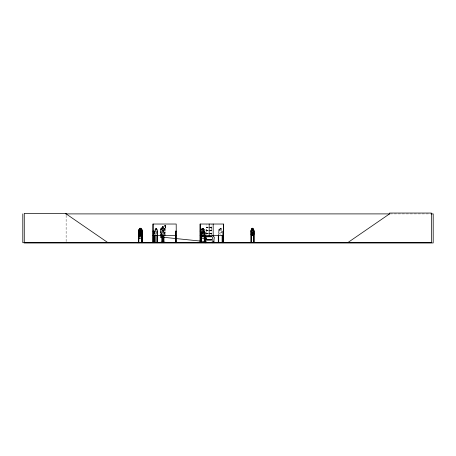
<?xml version="1.0" encoding="UTF-8"?>
<svg xmlns="http://www.w3.org/2000/svg" width="456" height="456" viewBox="0 0 456 456"><rect width="100%" height="100%" fill="white"/><g stroke="black" fill="none" stroke-linecap="round" stroke-linejoin="round"><path stroke-width="0.34" stroke-dasharray="2.28 1.71" d="M160.774 232.623L160.78 229.186L161.207 228.752M162.159 228.724L162.159 227.419L163.59 227.413L163.544 228.758M162.211 228.764L162.211 227.464M165.021 229.14L165.021 232.606L164.525 233.888L161.167 233.905C160.774 232.372 159.913 229.921 161.185 228.707L164.513 228.712L165.021 229.163L164.627 229.077M206.146 229.003L206.146 230.354L206.118 227.51L208.147 227.481M211.573 229.003L211.578 224.557M164.941 225.19L165.277 228.2L165.773 228.171L165.46 225.726L165.323 226.375L164.827 226.404L164.844 225.11M165.648 226.062L165.636 226.581L165.14 226.603L165.152 226.09L165.648 226.062L165.773 228.171M165.323 226.375L165.317 225.19M164.827 226.404L164.907 225.646L165.403 225.623M208.158 227.134L206.146 227.179L206.146 224.717M211.573 230.878L211.578 227.669L209.56 227.669M209.56 233.563L211.641 233.637L209.566 233.455M206.146 227.179L208.147 227.316M157.126 235.427L157.497 230.212L157.138 229.71M157.286 235L157.497 234.053M208.147 230.525L206.106 230.525L208.158 230.337M203.228 228.279L203.182 229.756L203.895 230.234L203.895 232.902L203.205 234.236M204.653 235.427L205.154 234.053M206.112 230.508L206.146 235.062M203.091 231.448L203.176 231.477M160.803 232.115L161.253 233.535L164.61 233.518L165.043 232.081M164.61 233.518L165.089 232.093M204.134 235.427L204.613 234.048L204.334 235M164.525 233.888L164.969 232.577M157.012 232.902L156.556 234.048L155.707 234.048L155.251 232.902L155.678 228.279M211.624 227.487L209.572 227.481M211.624 230.69L209.572 230.69M203.484 234.658C205.274 233.005 203.627 232.15 203.199 234.321C202.755 232.144 201.204 233.016 202.943 234.646M201.244 233.005L201.66 232.492L202.555 232.492M201.677 232.543L201.267 233.022L201.284 234.925M201.626 229.71L201.187 230.217L201.221 235.558M160.786 235.575L160.78 228.279L161.23 227.766L164.559 227.749L165.066 228.251L165.049 234.84M161.287 233.489L160.848 232.11L160.825 228.302L161.253 227.818M165.095 234.555L164.61 234.891M202.578 232.543L201.922 233.016L201.922 235.684M201.905 230.234L202.567 229.756L202.521 228.279L202.504 229.71L200.822 229.71M162.256 227.812L161.544 228.291L161.555 230.958L162.279 232.098L163.613 232.093L164.32 230.947L164.308 228.274L163.59 227.8L163.63 226.324L162.199 226.336L162.205 227.761L162.245 226.381M201.13 230.234L201.848 229.756L201.848 228.325L203.792 228.325M162.211 228.747L161.492 229.174L161.492 231.574L162.205 232.594L163.539 232.588L164.257 231.557L164.257 229.163L163.544 228.735M161.225 234.646L160.831 234.658M165.038 234.629L164.61 234.623M211.595 233.694L209.566 233.683M164.781 225.948L165.277 225.925M165.14 226.592L165.636 226.564L165.437 225.161M165.135 226.968L165.631 226.94M165.129 227.481L165.619 227.453M162.159 227.441L163.59 227.436M160.78 228.285L161.173 228.285L161.179 234.857M165.049 228.262L164.656 228.262L164.662 235.484M160.751 229.1L161.145 229.163M161.167 233.905L164.525 233.865M160.768 234.395L161.253 234.395L161.225 234.908M164.644 234.373L165.129 234.373M161.219 234.578L160.831 234.663M161.259 234.692L164.644 234.669M161.225 234.84L164.61 234.823M390.228 213.898L430.384 213.898M209.56 227.134L211.578 227.134M209.572 227.316L211.612 227.305M206.146 227.669L208.158 227.669M156.585 228.279L155.638 228.279L155.667 229.756M203.838 229.71L203.838 228.279L201.797 228.279L201.797 229.71M155.667 228.325L156.556 228.325L156.516 229.756L157.012 230.234L157.058 234.504M219.786 228.325L221.12 228.325L221.12 229.756L221.833 230.234L221.833 232.902L221.12 234.048L219.786 234.048L219.068 232.902L219.068 230.234L219.786 229.756L219.735 228.279L221.166 228.279L221.166 229.71L222.095 229.71L222.596 230.212M155.678 229.71L155.017 229.71L154.761 230.24L155.011 235.473M156.55 229.71L157.172 229.71M203.228 229.71L204.693 229.71L205.154 230.212L205.114 234.925M219.735 229.71L218.76 229.71L218.31 230.217L218.281 234.504M155.034 229.756L157.16 229.756M201.085 229.756L204.67 229.756M218.783 229.756L222.072 229.756M209.56 230.337L211.578 230.337M209.572 230.525L211.612 230.508M206.118 230.719L208.147 230.69M206.14 230.878L208.158 230.878M209.56 230.878L211.578 230.878L211.573 236.271M202.532 231.061L203.866 231.061M157.058 231.089L157.428 231.089M201.102 231.089L201.523 231.089L201.466 234.504M202.578 231.112L203.821 231.112M218.281 231.089L218.675 231.089L218.675 234.504M203.843 232.492L204.71 232.492L205.177 232.999L205.177 234.92M201.66 232.543L204.693 232.543M201.848 232.902L203.792 232.902L203.792 230.234L201.848 230.234L201.905 232.902L202.567 234.048M206.146 233.381L208.164 233.381M209.56 233.381L211.573 233.381M208.158 233.449L206.083 233.523L208.158 233.586M208.158 233.683L206.089 233.523M206.146 233.854L208.164 233.854M209.56 233.854L211.573 233.854M203.803 232.543L204.459 233.016L204.459 235.017M164.907 225.646L165.1 226.632M204.151 229.71L204.658 230.212L204.67 234.504L204.733 231.089M204.134 229.756L204.613 230.234M157.126 229.756L157.428 234.504M201.13 232.902L201.848 234.048L203.792 234.048L204.453 232.902L204.453 230.234L203.792 229.756L203.821 228.279M218.31 234.053L218.601 235M201.25 234.048L201.512 234.965L201.187 234.053M165.152 226.09L165.277 228.2M160.86 234.395L160.865 235.427M222.157 231.089L222.157 234.504M205.035 234.504L205.035 231.089L204.22 231.089L204.22 234.504M203.803 235.684L203.803 233.016L202.578 233.016L202.578 235.684M203.182 230.234L203.182 232.902M202.943 228.564L202.943 229.043M202.783 228.564L202.783 229.043M202.567 230.234L202.567 232.902M157.309 231.089L157.309 234.504M157.177 231.089L157.177 234.504M156.55 228.279L156.556 229.756M154.966 234.504L154.966 231.089L154.595 231.089L154.595 234.504M154.846 231.089L154.846 234.504M154.715 231.089L154.715 234.504M66.131 215.3L66.131 242.005M162.211 229.174L162.205 231.568L163.539 231.562L163.544 229.168L162.211 229.174M162.45 227.675L162.444 228.103L163.305 228.097L163.305 227.669L162.45 227.675M164.126 232.132L163.664 232.178L162.883 230.941C162.342 232.965 160.615 232.264 162.575 230.662C160.689 229.186 162.37 228.427 162.855 230.371C163.328 228.427 165.118 229.151 163.168 230.668L164.126 232.132M163.345 226.615L162.484 226.615L162.49 227.094L163.345 227.088L163.345 226.615M163.59 228.279L162.256 228.285L162.273 230.958L163.607 230.947L163.59 228.279M156.402 228.564L155.855 228.564L155.855 229.043L156.402 229.043L156.402 228.564M203.575 228.564L202.082 228.564L202.082 229.043L203.575 229.043L203.575 228.564M220.881 228.564L220.026 228.564L220.026 229.043L220.881 229.043L220.881 228.564M156.556 230.234L155.707 230.234L155.707 232.902L156.556 232.902L156.556 230.234M221.12 230.234L219.786 230.234L219.786 232.902L221.12 232.902L221.12 230.234M203.581 231.352L202.795 231.352L202.795 231.825L203.581 231.825L203.581 231.352"/><path stroke-width="0.68" d="M211.578 239.48L206.14 239.48L206.146 238.146M150.987 242.489L159.098 242.649M198.081 242.489L205.952 242.706L204.288 242.649L204.22 237.924M225.743 242.489L218.72 242.404M160.871 235.507L161.532 235.518M253.906 234.048L253.57 235.473L251.307 235.473M249.426 242.672L255.628 242.649M141.89 238.214L142.318 236.829M142.318 234.048L141.867 235.427L138.92 235.427L138.51 234.053L138.909 235.473M142.363 234.053L141.901 235.473L138.886 235.473M204.676 238.214L205.177 235.558M205.177 236.835L204.704 238.26L201.626 238.26L201.221 235.558M139.354 242.706L137.376 242.677L143.292 242.489M223.36 242.706L223.36 224.027L200.116 224.027L200.03 242.472M202.105 236.208L202.51 236.339L202.988 235.41M218.196 242.672L218.236 242.284M204.459 235.684L203.803 236.829L202.578 236.829L201.922 235.684M251.353 229.71L251.011 230.217L251.011 242.706M138.92 229.71L138.493 230.217L138.533 236.835L138.926 238.26L141.947 238.26L142.38 236.835L142.38 232.999L141.913 232.492L141.086 232.492M214.035 242.706L214.126 242.073L214.012 242.478M252.003 229.756L251.524 230.234L251.524 232.902L252.003 234.048L252.903 234.048L253.388 232.902L253.388 230.234L252.903 229.756M213.157 235.541L212.918 237.012A0.969 0.969 0 0 0 212.718 238.534L212.918 242.267L213.887 242.267L214.086 238.534A0.969 0.969 0 0 0 213.887 237.012L213.642 235.541M139.849 232.543L139.211 233.016L139.211 235.684L139.849 236.829L141.041 236.829L141.679 235.684L141.679 233.016L141.041 232.543L141.103 231.061L139.81 231.061M139.838 229.756L139.194 230.234L139.194 232.902L139.838 234.048L141.035 234.048L141.679 232.902L141.679 230.234L141.035 229.756L141.035 228.325L139.815 228.325M347.666 242.706L389.527 213.898L389.527 213.049L431.382 213.049L431.382 242.706L22.8 242.706L22.8 213.898M165.055 235.552L160.786 235.507M212.77 242.706C213.374 243.054 212.285 241.52 212.787 242.478M213.921 242.7L214.206 242.7M65.596 213.898L389.743 213.898M431.062 213.898L433.2 213.898L433.2 242.951L24.271 242.951L24.271 213.351L66.131 213.351L66.131 213.898L107.986 242.706M253.941 242.706L253.901 230.212L253.559 229.71L252.903 229.71L252.972 228.279L251.974 228.279L251.974 229.71M252.003 228.325L252.937 228.325M138.898 229.71L139.792 229.71L139.775 228.279L141.075 228.279L141.075 229.71L141.907 229.71M251.313 229.71L252.008 229.71M138.92 229.756L141.89 229.756M251.33 229.756L253.582 229.756L253.872 230.234L253.872 234.048M252.003 230.234L252.903 230.234M138.402 231.089L138.823 231.089L138.795 242.706M139.849 231.112L141.064 231.112M142.295 231.089L141.879 231.089L141.839 242.706M152.959 231.089L153.353 231.089L153.307 242.706M175.765 242.706L175.811 231.089L176.204 231.089M200.116 231.089L200.509 231.089L200.509 242.706M223.36 231.089L222.961 231.089L222.961 242.706M223.486 231.089L223.611 242.677M251.045 231.089L251.421 231.089L251.336 242.706M139.832 232.492L138.938 232.492L138.533 233.005L138.949 238.26M138.96 232.543L141.913 232.543M252.003 232.902L252.903 232.902M251.33 235.427L253.582 235.427M152.959 235.649L176.204 235.649M200.116 235.649L223.36 235.649M206.14 236.271L211.578 236.271M206.106 236.459L211.618 236.459M206.106 236.624L211.618 236.624M211.578 236.806L206.14 236.806L206.14 239.48M206.106 239.662L211.618 239.662M206.106 239.827L211.618 239.827M206.14 240.016L211.578 240.016M160.757 242.182L165.112 242.199M141.839 242.284L142.34 242.284M152.868 242.347L223.714 242.347L223.714 242.706M251.011 242.284L251.45 242.284L251.45 242.706M254.049 242.284L253.616 242.284L253.616 242.706M213.089 242.398L213.71 242.398M137.404 242.489L139.331 242.489M204.288 242.489L205.981 242.489M206.146 242.518L211.573 242.518M212.673 242.478L214.126 242.478L211.299 242.187M176.267 242.649L176.204 224.027L152.959 224.027L152.931 242.706L152.914 242.284M211.584 242.598L206.175 242.7M214.126 242.581L212.559 242.695L212.866 242.706M161.766 237.109C161.618 239.115 159.805 236.162 161.766 237.109L206.346 241.68M223.457 242.672L223.486 224.027M222.819 242.677L222.921 242.284M204.693 242.672L204.733 235.188L204.658 242.706M141.884 229.71L142.363 230.212L142.295 242.706M203.45 235.41L203.94 236.339L204.328 236.208M201.677 238.214L201.284 235.558M251.364 235.427L251.074 230.24M251.039 234.048L251.341 235.473M254.009 242.706L254.02 231.089L253.644 231.089L253.639 242.706M253.821 242.284L253.844 242.706M253.758 231.089L253.724 242.706M252.937 228.279L252.903 235.473M252.008 228.279L252.003 235.473M251.307 231.089L251.307 242.706M251.153 231.089L251.205 242.706M251.125 242.284L251.056 242.706M222.596 242.284L222.596 242.706M222.551 235.188L222.505 242.706M222.203 242.284L222.203 242.706M222.157 235.188L222.112 242.706M218.675 235.188L218.72 242.706M218.629 242.284L218.629 242.706M218.281 235.188L218.281 242.706M213.625 242.478L213.625 241.629L213.18 241.629L213.18 242.478M213.18 224.027L213.18 235.649M209.184 224.027L209.184 235.649M205.137 242.706L205.092 235.188L205.057 242.706M204.972 242.284L204.972 242.706M204.79 242.284L204.79 242.706M204.567 242.284L204.567 242.706M204.174 242.284L204.174 242.706M201.569 242.284L201.569 242.706M201.523 235.188L201.506 242.706M201.404 242.284L201.415 242.706M201.221 242.284L201.21 242.706M201.102 235.188L201.164 242.706M201.062 242.284L201.062 242.706M200.737 235.188L200.782 242.706M200.691 242.284L200.691 242.706M200.554 242.284L200.554 242.706M200.366 230.217L200.332 242.706M200.298 242.284L200.298 242.706L200.184 224.027M199.164 242.347L199.164 242.706M176.159 242.284L176.159 242.706M175.919 242.347L175.919 242.706M175.811 231.089L175.856 242.706M163.846 235.444L163.846 242.706M163.755 235.444L163.801 242.706M163.453 242.706L163.408 235.444L163.362 242.706M162.461 235.438L162.461 242.7M162.114 235.438L162.068 242.7M162.022 235.438L162.022 242.7M157.428 235.188L157.428 242.706M157.309 235.188L157.309 242.706M157.263 242.284L157.24 242.706M157.177 235.188L157.149 242.706M157.058 235.188L157.029 242.706M154.966 235.188L154.994 242.706M154.846 235.188L154.875 242.706M154.801 242.284L154.761 242.706M154.715 235.188L154.715 242.706M154.595 235.188L154.59 242.706M153.718 242.347L153.718 242.706M153.398 242.284L153.398 242.706M153.239 231.089L153.239 242.706M153.085 224.027L153.085 242.706M142.232 231.089L142.232 242.706M142.181 242.284L142.169 242.706M142.004 242.284L141.993 242.706M141.941 231.089L141.901 242.706M139.838 228.325L139.815 229.756M138.863 242.706L138.863 242.284L138.362 242.284L138.362 242.706M138.755 231.089L138.704 242.706M138.521 242.284L138.527 242.706M138.47 231.089L138.47 242.706M160.746 236.835C161.373 238.779 162.387 235.49 160.746 236.835M141.594 236.299L141.155 236.305L140.482 234.96C139.969 237.24 138.481 236.379 140.209 234.646C138.521 233.022 140.026 232.144 140.459 234.321C140.875 232.144 142.483 233.01 140.739 234.658L141.594 236.299M140.819 228.564L140.049 228.564L140.049 229.043L140.819 229.043L140.819 228.564M252.744 228.564L252.168 228.564L252.168 229.043L252.744 229.043L252.744 228.564M141.035 230.234L139.838 230.234L139.838 232.902L141.035 232.902L141.035 230.234M140.83 231.352L140.066 231.352L140.066 231.825L140.83 231.825L140.83 231.352M141.041 233.016L139.849 233.016L139.849 235.684L141.041 235.684L141.041 233.016"/></g></svg>
